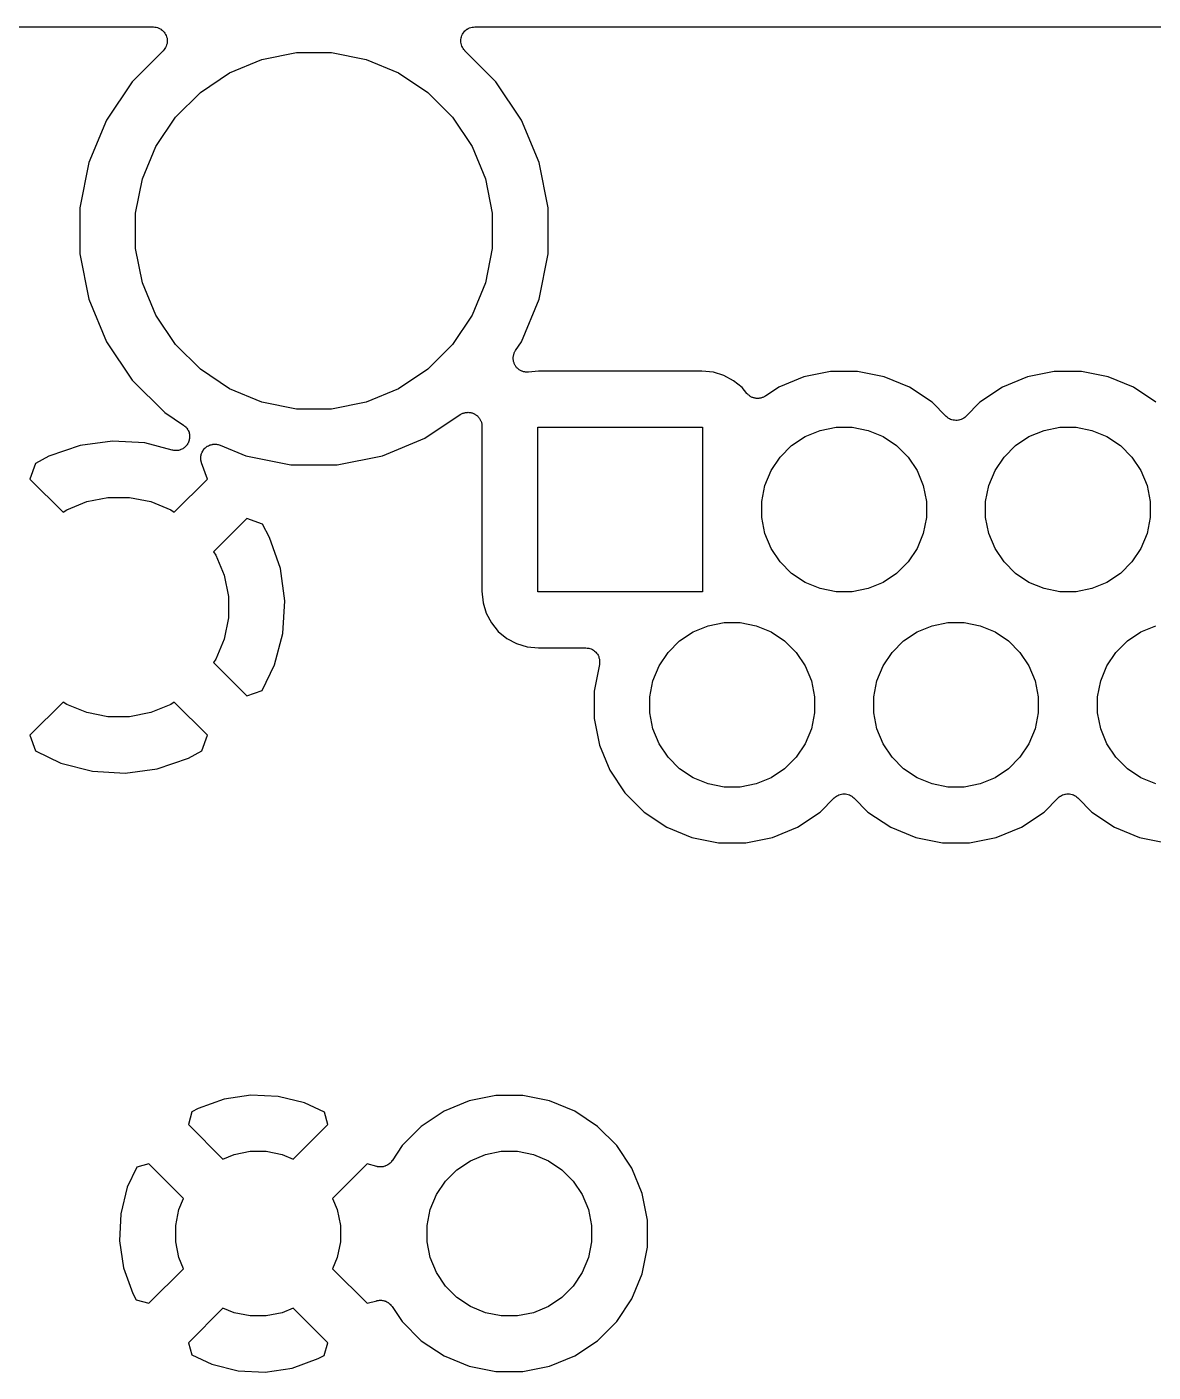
# Model space of a CAD drawing. Extents: x -66 to 211, y -177 to 13.
# Drawn here: x 103.33 to 113.59, y -9.33 to 2.93 of the extents above; entities that cross this region are included whole.
import ezdxf

# ---------------------------------------------------------------- set-up
doc = ezdxf.new("R2010")
doc.units = 0
doc.layers.add('BLACK', color=7, linetype='CONTINUOUS')

msp = doc.modelspace()

# ---------------------------------------------------------------- linework, layer by layer
at = {"layer": 'BLACK', "linetype": 'CONTINUOUS'}
for p, q in [((73.7108, 2.93375), (104.483, 2.93375)), ((104.483, 2.93375), (104.485, 2.93374)), ((104.485, 2.93374), (104.485, 2.93375)), ((104.485, 2.93375), (104.485, 2.93374)), ((104.485, 2.93374), (104.485, 2.93374)), ((104.485, 2.93374), (104.497, 2.93239)), ((104.497, 2.93239), (104.509, 2.93107)), ((104.509, 2.93107), (104.509, 2.931)), ((104.509, 2.931), (104.51, 2.93098)), ((104.51, 2.93098), (104.521, 2.92732)), ((104.521, 2.92732), (104.533, 2.92366)), ((104.533, 2.92366), (104.533, 2.92355)), ((104.533, 2.92355), (104.533, 2.92348)), ((104.533, 2.92348), (104.544, 2.91763)), ((104.544, 2.91763), (104.555, 2.91179)), ((104.555, 2.91179), (104.555, 2.91165)), ((104.555, 2.91165), (104.555, 2.91154)), ((104.555, 2.91154), (104.564, 2.90384)), ((104.564, 2.90384), (104.574, 2.89593)), ((104.574, 2.89593), (104.574, 2.89575)), ((104.574, 2.89575), (104.574, 2.89561)), ((104.574, 2.89561), (104.582, 2.88624)), ((104.582, 2.88624), (104.589, 2.87666)), ((104.589, 2.87666), (104.589, 2.87647)), ((104.589, 2.87647), (104.589, 2.87629)), ((104.589, 2.87629), (104.595, 2.86568)), ((104.595, 2.86568), (104.601, 2.85474)), ((104.601, 2.85474), (104.601, 2.85452)), ((104.601, 2.85452), (104.601, 2.85433)), ((104.601, 2.85433), (104.604, 2.84298)), ((104.604, 2.84298), (104.608, 2.83099)), ((104.608, 2.83099), (104.608, 2.83076)), ((104.608, 2.83076), (104.608, 2.83055)), ((104.608, 2.83055), (104.609, 2.81855)), ((107.285, 2.80808), (107.286, 2.82014)), ((107.286, 2.82014), (107.287, 2.83229)), ((107.287, 2.83272), (107.291, 2.84428)), ((107.287, 2.8325), (107.287, 2.83272)), ((107.287, 2.83229), (107.287, 2.8325)), ((107.291, 2.84428), (107.294, 2.85597)), ((107.294, 2.85597), (107.295, 2.85616)), ((107.295, 2.85637), (107.3, 2.86705)), ((107.295, 2.85616), (107.295, 2.85637)), ((107.3, 2.86705), (107.306, 2.87777)), ((107.306, 2.87794), (107.307, 2.87814)), ((107.306, 2.87777), (107.306, 2.87794)), ((107.307, 2.87814), (107.314, 2.88752)), ((107.314, 2.88752), (107.322, 2.89687)), ((107.322, 2.89718), (107.332, 2.90487)), ((107.322, 2.89701), (107.322, 2.89718)), ((107.322, 2.89687), (107.322, 2.89701)), ((107.332, 2.90487), (107.341, 2.91253)), ((107.341, 2.91264), (107.342, 2.91278)), ((107.341, 2.91253), (107.341, 2.91264)), ((107.342, 2.91278), (107.352, 2.91846)), ((107.352, 2.91846), (107.363, 2.92417)), ((107.363, 2.92423), (107.364, 2.92434)), ((107.363, 2.92417), (107.363, 2.92423)), ((107.364, 2.92434), (107.375, 2.92779)), ((107.375, 2.92779), (107.387, 2.93133)), ((107.387, 2.93142), (107.399, 2.93256)), ((107.387, 2.93135), (107.387, 2.93142)), ((107.387, 2.93133), (107.387, 2.93135)), ((107.399, 2.93256), (107.412, 2.93375)), ((107.412, 2.93375), (117.183, 2.93375)), ((104.573, 2.71695), (104.291, 2.43451)), ((104.581, 2.72632), (104.573, 2.71695)), ((104.589, 2.73574), (104.581, 2.72632)), ((104.594, 2.74679), (104.589, 2.7361)), ((104.589, 2.7361), (104.589, 2.73593)), ((104.589, 2.73593), (104.589, 2.73574)), ((104.6, 2.75754), (104.594, 2.74679)), ((104.604, 2.76963), (104.6, 2.75795)), ((104.6, 2.75795), (104.6, 2.75775)), ((104.6, 2.75775), (104.6, 2.75754)), ((104.608, 2.78121), (104.604, 2.76963)), ((104.609, 2.79377), (104.608, 2.78165)), ((104.608, 2.78165), (104.608, 2.78143)), ((104.608, 2.78143), (104.608, 2.78121)), ((104.609, 2.81855), (104.61, 2.80631)), ((104.61, 2.80586), (104.609, 2.79377)), ((104.61, 2.80631), (104.61, 2.80609)), ((104.61, 2.80609), (104.61, 2.80586)), ((105.473, 2.63735), (105.787, 2.6998)), ((105.787, 2.6998), (106.107, 2.6998)), ((106.107, 2.6998), (106.421, 2.63735)), ((107.285, 2.80786), (107.285, 2.80808)), ((107.285, 2.80764), (107.285, 2.80786)), ((107.286, 2.79559), (107.285, 2.80764)), ((107.287, 2.78339), (107.286, 2.79559)), ((107.287, 2.78317), (107.287, 2.78339)), ((107.287, 2.78295), (107.287, 2.78317)), ((107.29, 2.77141), (107.287, 2.78295)), ((107.294, 2.75959), (107.29, 2.77141)), ((107.294, 2.75939), (107.294, 2.75959)), ((107.294, 2.75918), (107.294, 2.75939)), ((107.299, 2.74838), (107.294, 2.75918)), ((107.305, 2.73758), (107.299, 2.74838)), ((107.305, 2.73741), (107.305, 2.73758)), ((107.305, 2.73721), (107.305, 2.73741)), ((107.313, 2.72773), (107.305, 2.73721)), ((107.321, 2.71821), (107.313, 2.72773)), ((107.321, 2.71791), (107.321, 2.71821)), ((107.321, 2.71789), (107.321, 2.71791)), ((107.321, 2.71788), (107.321, 2.71789)), ((107.322, 2.71695), (107.321, 2.71788)), ((107.604, 2.43451), (107.322, 2.71695)), ((105.178, 2.51486), (105.473, 2.63735)), ((106.421, 2.63735), (106.717, 2.51486)), ((104.912, 2.33702), (105.178, 2.51486)), ((106.717, 2.51486), (106.983, 2.33702)), ((104.291, 2.43451), (104.057, 2.08515)), ((104.685, 2.11068), (104.912, 2.33702)), ((106.983, 2.33702), (107.21, 2.11068)), ((107.838, 2.08516), (107.604, 2.43451)), ((104.057, 2.08515), (103.896, 1.69697)), ((104.507, 1.84453), (104.685, 2.11068)), ((107.21, 2.11068), (107.387, 1.84453)), ((107.998, 1.69697), (107.838, 2.08516)), ((104.385, 1.54879), (104.507, 1.84453)), ((107.387, 1.84453), (107.51, 1.54879)), ((103.896, 1.69697), (103.814, 1.28488)), ((108.08, 1.28488), (107.998, 1.69697)), ((104.322, 1.23485), (104.385, 1.54879)), ((107.51, 1.54879), (107.572, 1.23485)), ((103.814, 1.28488), (103.814, 0.86472)), ((104.322, 0.91475), (104.322, 1.23485)), ((107.572, 1.23485), (107.572, 0.91475)), ((108.08, 0.86472), (108.08, 1.28488)), ((103.814, 0.86472), (103.896, 0.45263)), ((104.385, 0.60081), (104.322, 0.91475)), ((107.572, 0.91475), (107.51, 0.60081)), ((107.998, 0.45263), (108.08, 0.86472)), ((104.507, 0.30507), (104.385, 0.60081)), ((107.51, 0.60081), (107.387, 0.30507)), ((103.896, 0.45263), (104.057, 0.06445)), ((107.838, 0.06445), (107.998, 0.45263)), ((104.685, 0.03892), (104.507, 0.30507)), ((107.387, 0.30507), (107.21, 0.03892)), ((104.057, 0.06445), (104.291, -0.28491)), ((104.912, -0.18742), (104.685, 0.03892)), ((107.21, 0.03892), (106.983, -0.18742)), ((107.784, -0.01623), (107.838, 0.06445)), ((107.762, -0.08646), (107.763, -0.08002)), ((107.763, -0.0924), (107.762, -0.08646)), ((107.763, -0.07357), (107.764, -0.06772)), ((107.763, -0.08002), (107.763, -0.07357)), ((107.763, -0.09835), (107.763, -0.0924)), ((107.764, -0.1047), (107.763, -0.09835)), ((107.764, -0.06772), (107.765, -0.06179)), ((107.765, -0.11113), (107.764, -0.1047)), ((107.765, -0.06179), (107.767, -0.05562)), ((107.766, -0.11684), (107.765, -0.11113)), ((107.768, -0.1227), (107.766, -0.11684)), ((107.767, -0.05562), (107.768, -0.04929)), ((107.768, -0.04929), (107.77, -0.04379)), ((107.77, -0.04379), (107.772, -0.03808)), ((107.772, -0.03808), (107.775, -0.03239)), ((107.775, -0.03239), (107.778, -0.02643)), ((107.778, -0.02643), (107.781, -0.02149)), ((107.781, -0.02149), (107.784, -0.01623)), ((105.178, -0.36526), (104.912, -0.18742)), ((106.983, -0.18742), (106.717, -0.36526)), ((107.77, -0.12869), (107.768, -0.1227)), ((107.772, -0.13488), (107.77, -0.12869)), ((107.775, -0.14015), (107.772, -0.13488)), ((107.777, -0.14567), (107.775, -0.14015)), ((107.78, -0.15108), (107.777, -0.14567)), ((107.783, -0.15679), (107.78, -0.15108)), ((107.787, -0.16142), (107.783, -0.15679)), ((107.79, -0.16641), (107.787, -0.16142)), ((107.795, -0.17103), (107.79, -0.16641)), ((107.799, -0.17604), (107.795, -0.17103)), ((107.804, -0.17985), (107.799, -0.17604)), ((107.808, -0.18411), (107.804, -0.17985)), ((107.813, -0.18776), (107.808, -0.18411)), ((107.818, -0.19189), (107.813, -0.18776)), ((107.823, -0.19474), (107.818, -0.19189)), ((107.828, -0.1981), (107.823, -0.19474)), ((107.834, -0.20065), (107.828, -0.1981)), ((107.84, -0.20373), (107.834, -0.20065)), ((107.845, -0.20551), (107.84, -0.20373)), ((107.851, -0.20786), (107.845, -0.20551)), ((107.857, -0.2092), (107.851, -0.20786)), ((107.863, -0.21113), (107.857, -0.2092)), ((107.869, -0.21176), (107.863, -0.21113)), ((107.875, -0.213), (107.869, -0.21176)), ((107.882, -0.21309), (107.875, -0.213)), ((107.888, -0.21378), (107.882, -0.21309)), ((107.894, -0.21326), (107.888, -0.21378)), ((107.9, -0.21334), (107.894, -0.21326)), ((107.902, -0.21318), (107.9, -0.21334)), ((107.994, -0.20413), (107.902, -0.21318)), ((109.481, -0.20413), (107.994, -0.20413)), ((109.587, -0.21455), (109.481, -0.20413)), ((109.683, -0.2436), (109.587, -0.21455)), ((109.771, -0.29077), (109.683, -0.2436)), ((110.653, -0.2072), (110.41, -0.25555)), ((110.901, -0.2072), (110.653, -0.2072)), ((111.144, -0.25555), (110.901, -0.2072)), ((112.693, -0.2072), (112.45, -0.25555)), ((112.941, -0.2072), (112.693, -0.2072)), ((113.184, -0.25555), (112.941, -0.2072)), ((104.291, -0.28491), (104.588, -0.58201)), ((105.473, -0.48775), (105.178, -0.36526)), ((106.717, -0.36526), (106.421, -0.48775)), ((109.848, -0.35425), (109.771, -0.29077)), ((109.891, -0.40654), (109.848, -0.35425)), ((110.182, -0.35038), (110.06, -0.43157)), ((110.41, -0.25555), (110.182, -0.35038)), ((111.373, -0.35037), (111.144, -0.25555)), ((111.579, -0.48805), (111.373, -0.35037)), ((112.222, -0.35037), (112.015, -0.48805)), ((112.45, -0.25555), (112.222, -0.35037)), ((113.413, -0.35037), (113.184, -0.25555)), ((113.619, -0.48805), (113.413, -0.35037)), ((105.787, -0.5502), (105.473, -0.48775)), ((106.421, -0.48775), (106.107, -0.5502)), ((109.895, -0.41061), (109.891, -0.40654)), ((109.899, -0.41507), (109.895, -0.41061)), ((109.904, -0.41935), (109.899, -0.41507)), ((109.909, -0.42408), (109.904, -0.41935)), ((109.914, -0.42728), (109.909, -0.42408)), ((109.918, -0.43095), (109.914, -0.42728)), ((109.924, -0.43415), (109.918, -0.43095)), ((109.929, -0.43788), (109.924, -0.43415)), ((109.935, -0.44008), (109.929, -0.43788)), ((109.94, -0.44284), (109.935, -0.44008)), ((109.946, -0.44484), (109.94, -0.44284)), ((109.952, -0.44741), (109.946, -0.44484)), ((109.958, -0.44855), (109.952, -0.44741)), ((109.963, -0.45027), (109.958, -0.44855)), ((109.97, -0.451), (109.963, -0.45027)), ((109.977, -0.45232), (109.97, -0.451)), ((109.982, -0.45234), (109.977, -0.45232)), ((109.988, -0.45297), (109.982, -0.45234)), ((109.995, -0.45239), (109.988, -0.45297)), ((110.001, -0.45242), (109.995, -0.45239)), ((110.007, -0.45132), (110.001, -0.45242)), ((110.013, -0.45083), (110.007, -0.45132)), ((110.019, -0.44897), (110.013, -0.45083)), ((110.026, -0.4477), (110.019, -0.44897)), ((110.031, -0.44553), (110.026, -0.4477)), ((110.036, -0.44394), (110.031, -0.44553)), ((110.042, -0.44086), (110.036, -0.44394)), ((110.049, -0.43834), (110.042, -0.44086)), ((110.053, -0.43519), (110.049, -0.43834)), ((110.059, -0.43255), (110.053, -0.43519)), ((110.06, -0.43157), (110.059, -0.43255)), ((111.708, -0.61632), (111.579, -0.48805)), ((112.015, -0.48805), (111.887, -0.61632)), ((104.588, -0.58201), (104.758, -0.69561)), ((106.107, -0.5502), (105.787, -0.5502)), ((106.958, -0.81544), (107.28, -0.60033)), ((107.28, -0.60033), (107.281, -0.59936)), ((107.281, -0.59936), (107.286, -0.59662)), ((107.286, -0.59662), (107.291, -0.59336)), ((107.291, -0.59336), (107.297, -0.59094)), ((107.297, -0.59094), (107.303, -0.58797)), ((107.303, -0.58797), (107.309, -0.58631)), ((107.309, -0.58631), (107.314, -0.58408)), ((107.314, -0.58408), (107.321, -0.58288)), ((107.321, -0.58288), (107.327, -0.58108)), ((107.327, -0.58108), (107.333, -0.58056)), ((107.333, -0.58056), (107.339, -0.57945)), ((107.339, -0.57945), (107.345, -0.5795)), ((107.345, -0.5795), (107.352, -0.57894)), ((107.352, -0.57894), (107.358, -0.57959)), ((107.358, -0.57959), (107.364, -0.57963)), ((107.364, -0.57963), (107.37, -0.58093)), ((107.37, -0.58093), (107.376, -0.58164)), ((107.376, -0.58164), (107.382, -0.58342)), ((107.382, -0.58342), (107.388, -0.58463)), ((107.388, -0.58463), (107.394, -0.58713)), ((107.394, -0.58713), (107.4, -0.58907)), ((107.4, -0.58907), (107.405, -0.59193)), ((107.405, -0.59193), (107.411, -0.59424)), ((107.411, -0.59424), (107.416, -0.59786)), ((107.416, -0.59786), (107.422, -0.60095)), ((107.422, -0.60095), (107.426, -0.60477)), ((107.426, -0.60477), (107.431, -0.60811)), ((107.431, -0.60811), (107.436, -0.6127)), ((107.436, -0.6127), (107.441, -0.61684)), ((104.758, -0.69561), (104.759, -0.69661)), ((104.759, -0.69661), (104.762, -0.699)), ((104.762, -0.699), (104.765, -0.70098)), ((104.765, -0.70098), (104.771, -0.70697)), ((104.771, -0.70697), (104.778, -0.71259)), ((104.778, -0.71259), (104.78, -0.71549)), ((104.78, -0.71549), (104.783, -0.71804)), ((104.783, -0.71804), (104.788, -0.72515)), ((104.788, -0.72515), (104.794, -0.73195)), ((104.794, -0.73195), (104.795, -0.73524)), ((104.795, -0.73524), (104.797, -0.73827)), ((107.441, -0.61684), (107.444, -0.62147)), ((107.444, -0.62147), (107.449, -0.6257)), ((107.449, -0.6257), (107.452, -0.63109)), ((107.452, -0.63109), (107.456, -0.63611)), ((107.456, -0.63611), (107.459, -0.64139)), ((107.459, -0.64139), (107.462, -0.64636)), ((107.462, -0.64636), (107.465, -0.65233)), ((107.465, -0.65233), (107.468, -0.65805)), ((107.468, -0.65805), (107.47, -0.66376)), ((107.47, -0.66376), (107.472, -0.66928)), ((107.472, -0.66928), (107.473, -0.67561)), ((107.473, -0.67561), (107.475, -0.6818)), ((107.475, -0.6818), (107.475, -0.68775)), ((107.475, -0.68775), (107.477, -0.69359)), ((107.477, -0.71838), (107.476, -0.72143)), ((107.476, -0.72143), (107.476, -2.20896)), ((107.477, -0.69359), (107.477, -0.70005)), ((107.477, -0.70005), (107.477, -0.70648)), ((107.477, -0.70648), (107.477, -0.71242)), ((107.477, -0.71242), (107.477, -0.71838)), ((107.987, -2.2152), (107.987, -0.7152)), ((107.987, -0.7152), (109.487, -0.7152)), ((109.487, -0.7152), (109.487, -2.2152)), ((110.559, -0.74402), (110.704, -0.7152)), ((110.704, -0.7152), (110.851, -0.7152)), ((110.851, -0.7152), (110.996, -0.74402)), ((111.717, -0.62387), (111.708, -0.61632)), ((111.726, -0.63155), (111.717, -0.62387)), ((111.726, -0.63177), (111.726, -0.63155)), ((111.727, -0.63205), (111.726, -0.63177)), ((111.737, -0.63768), (111.727, -0.63205)), ((111.748, -0.64342), (111.737, -0.63768)), ((111.748, -0.64355), (111.748, -0.64342)), ((111.749, -0.64376), (111.748, -0.64355)), ((111.76, -0.64724), (111.749, -0.64376)), ((111.771, -0.65083), (111.76, -0.64724)), ((111.772, -0.65088), (111.771, -0.65083)), ((111.772, -0.65101), (111.772, -0.65088)), ((111.784, -0.65221), (111.772, -0.65101)), ((111.796, -0.65351), (111.784, -0.65221)), ((111.797, -0.65347), (111.796, -0.65351)), ((111.809, -0.65239), (111.797, -0.65351)), ((111.797, -0.65351), (111.797, -0.65347)), ((111.821, -0.65135), (111.809, -0.65239)), ((111.822, -0.65118), (111.821, -0.65122)), ((111.821, -0.65122), (111.821, -0.65135)), ((111.833, -0.64779), (111.822, -0.65118)), ((111.845, -0.64443), (111.833, -0.64779)), ((111.856, -0.63855), (111.845, -0.6441)), ((111.845, -0.6441), (111.845, -0.64423)), ((111.845, -0.64423), (111.845, -0.64443)), ((111.867, -0.63303), (111.856, -0.63855)), ((111.877, -0.62507), (111.867, -0.63254)), ((111.867, -0.63254), (111.867, -0.63275)), ((111.867, -0.63275), (111.867, -0.63303)), ((111.886, -0.61756), (111.877, -0.62507)), ((111.887, -0.61696), (111.886, -0.61756)), ((111.887, -0.61632), (111.887, -0.61692)), ((111.887, -0.61692), (111.887, -0.61694)), ((111.887, -0.61694), (111.887, -0.61696)), ((112.599, -0.74402), (112.744, -0.7152)), ((112.744, -0.7152), (112.891, -0.7152)), ((112.891, -0.7152), (113.036, -0.74402)), ((104.11, -0.841), (103.815, -0.88136)), ((104.406, -0.85884), (104.11, -0.841)), ((104.801, -0.85746), (104.796, -0.86485)), ((104.797, -0.73827), (104.801, -0.74622)), ((104.801, -0.74622), (104.805, -0.75394)), ((104.802, -0.85399), (104.801, -0.85746)), ((104.804, -0.85073), (104.802, -0.85399)), ((104.807, -0.84242), (104.804, -0.85073)), ((104.805, -0.75394), (104.806, -0.75751)), ((104.806, -0.75751), (104.808, -0.76089)), ((104.81, -0.83428), (104.807, -0.84242)), ((104.808, -0.76089), (104.81, -0.76938)), ((104.81, -0.76938), (104.812, -0.77774)), ((104.811, -0.82707), (104.81, -0.83061)), ((104.81, -0.83061), (104.81, -0.83428)), ((104.812, -0.81841), (104.811, -0.82707)), ((104.812, -0.77774), (104.812, -0.78144)), ((104.812, -0.78144), (104.813, -0.78505)), ((104.814, -0.80983), (104.812, -0.81841)), ((104.813, -0.78505), (104.813, -0.79375)), ((104.813, -0.79375), (104.814, -0.80243)), ((104.814, -0.80243), (104.814, -0.80613)), ((104.814, -0.80613), (104.814, -0.80983)), ((106.57, -0.97623), (106.958, -0.81544)), ((110.299, -0.88264), (110.422, -0.80056)), ((110.422, -0.80056), (110.559, -0.74402)), ((110.996, -0.74402), (111.133, -0.80056)), ((111.133, -0.80056), (111.255, -0.88264)), ((112.339, -0.88264), (112.462, -0.80056)), ((112.462, -0.80056), (112.599, -0.74402)), ((113.036, -0.74402), (113.173, -0.80056)), ((113.173, -0.80056), (113.295, -0.88264)), ((103.532, -0.97916), (103.41, -1.04443)), ((103.815, -0.88136), (103.532, -0.97916)), ((104.655, -0.92406), (104.406, -0.85884)), ((104.659, -0.92465), (104.655, -0.92406)), ((104.662, -0.92573), (104.659, -0.92465)), ((104.671, -0.9266), (104.662, -0.92573)), ((104.679, -0.92797), (104.671, -0.9266)), ((104.683, -0.92784), (104.679, -0.92797)), ((104.687, -0.92821), (104.683, -0.92784)), ((104.696, -0.92738), (104.687, -0.92821)), ((104.704, -0.92706), (104.696, -0.92738)), ((104.708, -0.92621), (104.704, -0.92706)), ((104.711, -0.92586), (104.708, -0.92621)), ((104.72, -0.92336), (104.711, -0.92586)), ((104.728, -0.92136), (104.72, -0.92336)), ((104.732, -0.91982), (104.728, -0.92136)), ((104.735, -0.91875), (104.732, -0.91982)), ((104.743, -0.91468), (104.735, -0.91875)), ((104.751, -0.91107), (104.743, -0.91468)), ((104.754, -0.90891), (104.751, -0.91107)), ((104.757, -0.90717), (104.754, -0.90891)), ((104.764, -0.90168), (104.757, -0.90717)), ((104.771, -0.89661), (104.764, -0.90168)), ((104.774, -0.8939), (104.771, -0.89661)), ((104.776, -0.89156), (104.774, -0.8939)), ((104.782, -0.88485), (104.776, -0.89156)), ((104.788, -0.87851), (104.782, -0.88485)), ((104.79, -0.87536), (104.788, -0.87851)), ((104.792, -0.8725), (104.79, -0.87536)), ((104.796, -0.86485), (104.792, -0.8725)), ((104.916, -0.98923), (104.917, -0.98002)), ((104.917, -0.98002), (104.918, -0.97076)), ((104.918, -0.97076), (104.919, -0.96781)), ((104.919, -0.96474), (104.923, -0.956)), ((104.919, -0.96781), (104.919, -0.96474)), ((104.923, -0.956), (104.925, -0.9471)), ((104.925, -0.9471), (104.927, -0.94437)), ((104.927, -0.94437), (104.928, -0.94146)), ((104.928, -0.94146), (104.933, -0.93351)), ((104.933, -0.93351), (104.937, -0.92532)), ((104.937, -0.92532), (104.939, -0.92293)), ((104.939, -0.92293), (104.941, -0.92028)), ((104.941, -0.92028), (104.947, -0.91342)), ((104.947, -0.91342), (104.953, -0.90625)), ((104.953, -0.90625), (104.955, -0.90429)), ((104.955, -0.90429), (104.958, -0.90201)), ((104.958, -0.90201), (104.965, -0.8965)), ((104.965, -0.8965), (104.972, -0.89062)), ((104.972, -0.89062), (104.975, -0.88916)), ((104.975, -0.88916), (104.977, -0.88733)), ((104.977, -0.88733), (104.986, -0.88338)), ((104.986, -0.88338), (104.994, -0.87902)), ((104.994, -0.87902), (104.997, -0.87813)), ((104.997, -0.87813), (105, -0.87681)), ((105, -0.87681), (105.009, -0.87457)), ((105.009, -0.87457), (105.018, -0.87189)), ((105.018, -0.87189), (105.021, -0.8716)), ((105.021, -0.8716), (105.024, -0.87085)), ((105.024, -0.87085), (105.033, -0.87041)), ((105.033, -0.87041), (105.043, -0.86952)), ((105.043, -0.86952), (105.046, -0.86983)), ((105.046, -0.86983), (105.049, -0.86968)), ((105.049, -0.86968), (105.058, -0.87106)), ((105.058, -0.87106), (105.067, -0.87198)), ((105.067, -0.87198), (105.07, -0.87288)), ((105.07, -0.87288), (105.073, -0.87334)), ((105.073, -0.87334), (105.082, -0.87648)), ((105.082, -0.87648), (105.091, -0.87919)), ((105.091, -0.87919), (105.325, -0.97623)), ((105.325, -0.97623), (105.737, -1.0582)), ((106.157, -1.0582), (106.57, -0.97623)), ((110.195, -0.9871), (110.299, -0.88264)), ((111.255, -0.88264), (111.36, -0.9871)), ((112.235, -0.9871), (112.339, -0.88264)), ((113.295, -0.88264), (113.4, -0.9871)), ((103.41, -1.04443), (103.359, -1.1871)), ((104.915, -0.99541), (104.916, -0.99233)), ((104.916, -1.00468), (104.915, -0.99541)), ((104.916, -0.99233), (104.916, -0.98923)), ((104.917, -1.014), (104.916, -1.00468)), ((104.917, -1.01701), (104.917, -1.014)), ((104.918, -1.0201), (104.917, -1.01701)), ((104.92, -1.02903), (104.918, -1.0201)), ((104.922, -1.0381), (104.92, -1.02903)), ((104.923, -1.03977), (104.922, -1.0381)), ((104.976, -1.1871), (104.923, -1.03977)), ((105.737, -1.0582), (106.157, -1.0582)), ((110.113, -1.10994), (110.195, -0.9871)), ((111.36, -0.9871), (111.442, -1.10994)), ((112.153, -1.10994), (112.235, -0.9871)), ((113.4, -0.9871), (113.482, -1.10994)), ((103.359, -1.1871), (103.662, -1.49036)), ((104.673, -1.49036), (104.976, -1.1871)), ((110.056, -1.24643), (110.113, -1.10994)), ((111.442, -1.10994), (111.499, -1.24643)), ((112.096, -1.24643), (112.153, -1.10994)), ((113.482, -1.10994), (113.539, -1.24643)), ((110.027, -1.39133), (110.056, -1.24643)), ((111.499, -1.24643), (111.527, -1.39133)), ((112.067, -1.39133), (112.096, -1.24643)), ((113.539, -1.24643), (113.567, -1.39133)), ((103.662, -1.49036), (103.694, -1.46901)), ((103.694, -1.46901), (103.876, -1.39363)), ((103.876, -1.39363), (104.069, -1.3552)), ((104.069, -1.3552), (104.266, -1.3552)), ((104.266, -1.3552), (104.459, -1.39363)), ((104.459, -1.39363), (104.641, -1.46901)), ((104.641, -1.46901), (104.673, -1.49036)), ((110.027, -1.53907), (110.027, -1.39133)), ((111.527, -1.39133), (111.527, -1.53907)), ((112.067, -1.53907), (112.067, -1.39133)), ((113.567, -1.39133), (113.567, -1.53907)), ((105.336, -1.54631), (105.032, -1.84957)), ((105.478, -1.59798), (105.336, -1.54631)), ((110.056, -1.68397), (110.027, -1.53907)), ((111.527, -1.53907), (111.499, -1.68397)), ((112.096, -1.68397), (112.067, -1.53907)), ((113.567, -1.53907), (113.539, -1.68397)), ((105.543, -1.72009), (105.478, -1.59798)), ((110.113, -1.82046), (110.056, -1.68397)), ((111.499, -1.68397), (111.442, -1.82046)), ((112.153, -1.82046), (112.096, -1.68397)), ((113.539, -1.68397), (113.482, -1.82046)), ((105.641, -2.00318), (105.543, -1.72009)), ((110.195, -1.9433), (110.113, -1.82046)), ((111.442, -1.82046), (111.36, -1.9433)), ((112.235, -1.9433), (112.153, -1.82046)), ((113.482, -1.82046), (113.4, -1.9433)), ((105.032, -1.84957), (105.054, -1.88152)), ((105.054, -1.88152), (105.129, -2.06351)), ((110.299, -2.04776), (110.195, -1.9433)), ((111.36, -1.9433), (111.255, -2.04776)), ((112.339, -2.04776), (112.235, -1.9433)), ((113.4, -1.9433), (113.295, -2.04776)), ((105.129, -2.06351), (105.167, -2.25671)), ((105.682, -2.29746), (105.641, -2.00318)), ((110.422, -2.12984), (110.299, -2.04776)), ((111.255, -2.04776), (111.133, -2.12984)), ((112.462, -2.12984), (112.339, -2.04776)), ((113.295, -2.04776), (113.173, -2.12984)), ((110.559, -2.18638), (110.422, -2.12984)), ((110.704, -2.2152), (110.559, -2.18638)), ((110.996, -2.18638), (110.851, -2.2152)), ((111.133, -2.12984), (110.996, -2.18638)), ((112.599, -2.18638), (112.462, -2.12984)), ((112.744, -2.2152), (112.599, -2.18638)), ((113.036, -2.18638), (112.891, -2.2152)), ((113.173, -2.12984), (113.036, -2.18638)), ((105.167, -2.25671), (105.167, -2.45369)), ((105.664, -2.59398), (105.682, -2.29746)), ((107.476, -2.20896), (107.487, -2.31479)), ((107.487, -2.31479), (107.516, -2.41054)), ((109.487, -2.2152), (107.987, -2.2152)), ((110.851, -2.2152), (110.704, -2.2152)), ((112.891, -2.2152), (112.744, -2.2152)), ((107.516, -2.41054), (107.563, -2.4988)), ((105.167, -2.45369), (105.129, -2.64689)), ((107.563, -2.4988), (107.626, -2.57615)), ((109.402, -2.58056), (109.539, -2.52402)), ((109.539, -2.52402), (109.684, -2.4952)), ((109.684, -2.4952), (109.831, -2.4952)), ((109.831, -2.4952), (109.976, -2.52402)), ((109.976, -2.52402), (110.113, -2.58056)), ((111.442, -2.58056), (111.579, -2.52402)), ((111.579, -2.52402), (111.724, -2.4952)), ((111.724, -2.4952), (111.871, -2.4952)), ((111.871, -2.4952), (112.016, -2.52402)), ((112.016, -2.52402), (112.153, -2.58056)), ((113.482, -2.58056), (113.619, -2.52402)), ((105.129, -2.64689), (105.054, -2.82888)), ((105.588, -2.88132), (105.664, -2.59398)), ((107.626, -2.57615), (107.704, -2.63963)), ((107.704, -2.63963), (107.792, -2.6868)), ((107.792, -2.6868), (107.888, -2.71585)), ((109.175, -2.7671), (109.279, -2.66264)), ((109.279, -2.66264), (109.402, -2.58056)), ((110.113, -2.58056), (110.235, -2.66264)), ((110.235, -2.66264), (110.34, -2.7671)), ((111.215, -2.7671), (111.319, -2.66264)), ((111.319, -2.66264), (111.442, -2.58056)), ((112.153, -2.58056), (112.275, -2.66264)), ((112.275, -2.66264), (112.38, -2.7671)), ((113.255, -2.7671), (113.359, -2.66264)), ((113.359, -2.66264), (113.482, -2.58056)), ((107.888, -2.71585), (107.994, -2.72627)), ((107.994, -2.72627), (108.423, -2.72627)), ((108.423, -2.72627), (108.424, -2.72628)), ((108.424, -2.72628), (108.424, -2.72628)), ((108.424, -2.72628), (108.424, -2.72628)), ((108.424, -2.72628), (108.425, -2.72628)), ((108.425, -2.72628), (108.437, -2.72762)), ((108.437, -2.72762), (108.449, -2.72889)), ((108.449, -2.72889), (108.449, -2.729)), ((108.449, -2.729), (108.45, -2.72905)), ((108.45, -2.72905), (108.461, -2.73269)), ((108.461, -2.73269), (108.473, -2.73624)), ((108.473, -2.73624), (108.473, -2.73642)), ((108.473, -2.73642), (108.473, -2.73654)), ((108.473, -2.73654), (108.484, -2.74233)), ((108.484, -2.74233), (108.494, -2.74805)), ((108.494, -2.74805), (108.495, -2.7483)), ((108.495, -2.7483), (108.495, -2.74848)), ((108.495, -2.74848), (108.504, -2.75619)), ((108.504, -2.75619), (108.513, -2.76386)), ((108.513, -2.76386), (108.514, -2.76416)), ((108.514, -2.76416), (108.514, -2.76442)), ((108.514, -2.76442), (108.521, -2.77379)), ((108.521, -2.77379), (108.529, -2.78308)), ((108.529, -2.78308), (108.529, -2.78343)), ((108.529, -2.78343), (108.529, -2.78373)), ((108.529, -2.78373), (108.535, -2.79431)), ((108.535, -2.79431), (108.541, -2.80498)), ((108.541, -2.80498), (108.541, -2.80536)), ((108.541, -2.80536), (108.541, -2.8057)), ((108.541, -2.8057), (108.544, -2.81705)), ((108.544, -2.81705), (108.548, -2.82871)), ((109.093, -2.88994), (109.175, -2.7671)), ((110.34, -2.7671), (110.422, -2.88994)), ((111.133, -2.88994), (111.215, -2.7671)), ((112.38, -2.7671), (112.462, -2.88994)), ((113.173, -2.88994), (113.255, -2.7671)), ((105.054, -2.82888), (105.032, -2.86083)), ((105.032, -2.86083), (105.336, -3.16409)), ((105.476, -3.11337), (105.588, -2.88132)), ((108.548, -2.87805), (108.499, -3.1213)), ((108.548, -2.82871), (108.548, -2.8291)), ((108.548, -2.8291), (108.548, -2.82947)), ((108.548, -2.82947), (108.549, -2.84137)), ((108.549, -2.86603), (108.548, -2.87805)), ((108.549, -2.84137), (108.55, -2.85338)), ((108.55, -2.85416), (108.549, -2.86603)), ((108.55, -2.85338), (108.55, -2.85377)), ((108.55, -2.85377), (108.55, -2.85416)), ((109.036, -3.02643), (109.093, -2.88994)), ((110.422, -2.88994), (110.479, -3.02643)), ((111.076, -3.02643), (111.133, -2.88994)), ((112.462, -2.88994), (112.519, -3.02643)), ((113.116, -3.02643), (113.173, -2.88994)), ((109.007, -3.17133), (109.036, -3.02643)), ((110.479, -3.02643), (110.507, -3.17133)), ((111.047, -3.17133), (111.076, -3.02643)), ((112.519, -3.02643), (112.547, -3.17133)), ((113.087, -3.17133), (113.116, -3.02643)), ((105.336, -3.16409), (105.476, -3.11337)), ((108.499, -3.1213), (108.499, -3.3691)), ((109.007, -3.31907), (109.007, -3.17133)), ((110.507, -3.17133), (110.507, -3.31907)), ((111.047, -3.31907), (111.047, -3.17133)), ((112.547, -3.17133), (112.547, -3.31907)), ((113.087, -3.31907), (113.087, -3.17133)), ((103.662, -3.22004), (103.359, -3.5233)), ((103.694, -3.24139), (103.662, -3.22004)), ((103.876, -3.31677), (103.694, -3.24139)), ((104.641, -3.24139), (104.459, -3.31677)), ((104.673, -3.22004), (104.641, -3.24139)), ((104.976, -3.5233), (104.673, -3.22004)), ((104.069, -3.3552), (103.876, -3.31677)), ((104.266, -3.3552), (104.069, -3.3552)), ((104.459, -3.31677), (104.266, -3.3552)), ((108.499, -3.3691), (108.548, -3.61214)), ((109.036, -3.46397), (109.007, -3.31907)), ((110.507, -3.31907), (110.479, -3.46397)), ((111.076, -3.46397), (111.047, -3.31907)), ((112.547, -3.31907), (112.519, -3.46397)), ((113.116, -3.46397), (113.087, -3.31907)), ((103.359, -3.5233), (103.409, -3.66334)), ((104.925, -3.66597), (104.976, -3.5233)), ((109.093, -3.60046), (109.036, -3.46397)), ((110.479, -3.46397), (110.422, -3.60046)), ((111.133, -3.60046), (111.076, -3.46397)), ((112.519, -3.46397), (112.462, -3.60046)), ((113.173, -3.60046), (113.116, -3.46397)), ((103.409, -3.66334), (103.641, -3.77623)), ((104.803, -3.73124), (104.925, -3.66597)), ((108.548, -3.61214), (108.643, -3.84108)), ((109.175, -3.7233), (109.093, -3.60046)), ((110.422, -3.60046), (110.34, -3.7233)), ((111.215, -3.7233), (111.133, -3.60046)), ((112.462, -3.60046), (112.38, -3.7233)), ((113.255, -3.7233), (113.173, -3.60046)), ((103.641, -3.77623), (103.929, -3.85156)), ((104.519, -3.82904), (104.803, -3.73124)), ((109.279, -3.82776), (109.175, -3.7233)), ((110.34, -3.7233), (110.235, -3.82776)), ((111.319, -3.82776), (111.215, -3.7233)), ((112.38, -3.7233), (112.275, -3.82776)), ((113.359, -3.82776), (113.255, -3.7233)), ((103.929, -3.85156), (104.225, -3.8694)), ((104.225, -3.8694), (104.519, -3.82904)), ((108.643, -3.84108), (108.78, -4.04713)), ((109.402, -3.90984), (109.279, -3.82776)), ((109.539, -3.96638), (109.402, -3.90984)), ((110.113, -3.90984), (109.976, -3.96638)), ((110.235, -3.82776), (110.113, -3.90984)), ((111.442, -3.90984), (111.319, -3.82776)), ((111.579, -3.96638), (111.442, -3.90984)), ((112.153, -3.90984), (112.016, -3.96638)), ((112.275, -3.82776), (112.153, -3.90984)), ((113.482, -3.90984), (113.359, -3.82776)), ((113.619, -3.96638), (113.482, -3.90984)), ((109.684, -3.9952), (109.539, -3.96638)), ((109.831, -3.9952), (109.684, -3.9952)), ((109.976, -3.96638), (109.831, -3.9952)), ((111.724, -3.9952), (111.579, -3.96638)), ((111.871, -3.9952), (111.724, -3.9952)), ((112.016, -3.96638), (111.871, -3.9952)), ((108.78, -4.04713), (108.955, -4.22235)), ((110.559, -4.22235), (110.688, -4.09408)), ((110.688, -4.09344), (110.689, -4.09284)), ((110.688, -4.09346), (110.688, -4.09344)), ((110.688, -4.09348), (110.688, -4.09346)), ((110.688, -4.09408), (110.688, -4.09348)), ((110.689, -4.09284), (110.698, -4.08538)), ((110.698, -4.08538), (110.707, -4.07786)), ((110.707, -4.07786), (110.708, -4.07765)), ((110.708, -4.07737), (110.719, -4.07188)), ((110.708, -4.07765), (110.708, -4.07737)), ((110.719, -4.07188), (110.729, -4.0663)), ((110.729, -4.0663), (110.73, -4.06617)), ((110.73, -4.06597), (110.742, -4.06264)), ((110.73, -4.06617), (110.73, -4.06597)), ((110.742, -4.06264), (110.753, -4.05922)), ((110.753, -4.05922), (110.754, -4.05918)), ((110.754, -4.05905), (110.766, -4.05801)), ((110.754, -4.05918), (110.754, -4.05905)), ((110.766, -4.05801), (110.778, -4.05689)), ((110.778, -4.05689), (110.778, -4.05693)), ((110.778, -4.05693), (110.779, -4.05689)), ((110.779, -4.05689), (110.791, -4.05818)), ((110.791, -4.05818), (110.803, -4.05939)), ((110.803, -4.05939), (110.803, -4.05952)), ((110.803, -4.05952), (110.803, -4.05957)), ((110.803, -4.05957), (110.815, -4.06314)), ((110.815, -4.06314), (110.826, -4.06664)), ((110.826, -4.06664), (110.827, -4.06685)), ((110.827, -4.06685), (110.827, -4.06698)), ((110.827, -4.06698), (110.837, -4.07268)), ((110.837, -4.07268), (110.848, -4.07835)), ((110.848, -4.07835), (110.848, -4.07864)), ((110.848, -4.07864), (110.849, -4.07885)), ((110.849, -4.07885), (110.858, -4.0864)), ((110.858, -4.0864), (110.867, -4.09408)), ((110.867, -4.09408), (110.995, -4.22235)), ((112.599, -4.22235), (112.728, -4.09408)), ((112.728, -4.09344), (112.729, -4.09284)), ((112.728, -4.09346), (112.728, -4.09344)), ((112.728, -4.09348), (112.728, -4.09346)), ((112.728, -4.09408), (112.728, -4.09348)), ((112.729, -4.09284), (112.738, -4.08538)), ((112.738, -4.08538), (112.747, -4.07786)), ((112.747, -4.07786), (112.748, -4.07765)), ((112.748, -4.07737), (112.759, -4.07188)), ((112.748, -4.07765), (112.748, -4.07737)), ((112.759, -4.07188), (112.769, -4.0663)), ((112.769, -4.0663), (112.77, -4.06617)), ((112.77, -4.06597), (112.782, -4.06264)), ((112.77, -4.06617), (112.77, -4.06597)), ((112.782, -4.06264), (112.793, -4.05922)), ((112.793, -4.05922), (112.794, -4.05918)), ((112.794, -4.05905), (112.806, -4.05801)), ((112.794, -4.05918), (112.794, -4.05905)), ((112.806, -4.05801), (112.818, -4.05689)), ((112.818, -4.05689), (112.818, -4.05693)), ((112.818, -4.05693), (112.819, -4.05689)), ((112.819, -4.05689), (112.831, -4.05818)), ((112.831, -4.05818), (112.843, -4.05939)), ((112.843, -4.05939), (112.843, -4.05952)), ((112.843, -4.05952), (112.843, -4.05957)), ((112.843, -4.05957), (112.855, -4.06314)), ((112.855, -4.06314), (112.866, -4.06664)), ((112.866, -4.06664), (112.867, -4.06685)), ((112.867, -4.06685), (112.867, -4.06698)), ((112.867, -4.06698), (112.877, -4.07268)), ((112.877, -4.07268), (112.888, -4.07835)), ((112.888, -4.07835), (112.888, -4.07864)), ((112.888, -4.07864), (112.889, -4.07885)), ((112.889, -4.07885), (112.898, -4.0864)), ((112.898, -4.0864), (112.907, -4.09408)), ((112.907, -4.09408), (113.035, -4.22235)), ((108.955, -4.22235), (109.162, -4.36002)), ((110.353, -4.36002), (110.559, -4.22235)), ((110.995, -4.22235), (111.202, -4.36002)), ((112.393, -4.36002), (112.599, -4.22235)), ((113.035, -4.22235), (113.242, -4.36002)), ((109.162, -4.36002), (109.39, -4.45486)), ((110.124, -4.45486), (110.353, -4.36002)), ((111.202, -4.36002), (111.43, -4.45486)), ((112.164, -4.45486), (112.393, -4.36002)), ((113.242, -4.36002), (113.47, -4.45486)), ((109.39, -4.45486), (109.633, -4.5032)), ((109.633, -4.5032), (109.881, -4.5032)), ((109.881, -4.5032), (110.124, -4.45486)), ((111.43, -4.45486), (111.673, -4.5032)), ((111.673, -4.5032), (111.921, -4.5032)), ((111.921, -4.5032), (112.164, -4.45486)), ((113.47, -4.45486), (113.713, -4.5032)), ((105.127, -6.83993), (104.89, -6.92525)), ((105.372, -6.80283), (105.127, -6.83993)), ((105.619, -6.81424), (105.372, -6.80283)), ((105.86, -6.87372), (105.619, -6.81424)), ((107.36, -6.85554), (107.132, -6.95037)), ((107.603, -6.8072), (107.36, -6.85554)), ((107.851, -6.8072), (107.603, -6.8072)), ((108.094, -6.85554), (107.851, -6.8072)), ((108.323, -6.95037), (108.094, -6.85554)), ((104.834, -6.9556), (104.802, -7.07061)), ((104.89, -6.92525), (104.834, -6.9556)), ((106.042, -6.95943), (105.86, -6.87372)), ((106.073, -7.07061), (106.042, -6.95943)), ((107.132, -6.95037), (106.925, -7.08805)), ((108.529, -7.08805), (108.323, -6.95037)), ((104.802, -7.07061), (105.117, -7.38596)), ((105.757, -7.38596), (106.073, -7.07061)), ((106.925, -7.08805), (106.75, -7.26327)), ((108.705, -7.26327), (108.529, -7.08805)), ((105.117, -7.38596), (105.219, -7.34402)), ((105.219, -7.34402), (105.364, -7.3152)), ((105.364, -7.3152), (105.511, -7.3152)), ((105.511, -7.3152), (105.656, -7.34402)), ((105.656, -7.34402), (105.757, -7.38596)), ((106.75, -7.26327), (106.658, -7.40165)), ((107.372, -7.40056), (107.509, -7.34402)), ((107.509, -7.34402), (107.654, -7.3152)), ((107.654, -7.3152), (107.801, -7.3152)), ((107.801, -7.3152), (107.946, -7.34402)), ((107.946, -7.34402), (108.083, -7.40056)), ((108.842, -7.46932), (108.705, -7.26327)), ((104.332, -7.46032), (104.246, -7.64294)), ((104.443, -7.42982), (104.332, -7.46032)), ((104.758, -7.74517), (104.443, -7.42982)), ((106.432, -7.42982), (106.117, -7.74517)), ((106.519, -7.45357), (106.432, -7.42982)), ((106.523, -7.45425), (106.519, -7.45357)), ((106.526, -7.45543), (106.523, -7.45425)), ((106.535, -7.45634), (106.526, -7.45543)), ((106.543, -7.45776), (106.535, -7.45634)), ((106.547, -7.45766), (106.543, -7.45776)), ((106.551, -7.45809), (106.547, -7.45766)), ((106.559, -7.45735), (106.551, -7.45809)), ((106.568, -7.45713), (106.559, -7.45735)), ((106.572, -7.45626), (106.568, -7.45713)), ((106.576, -7.45591), (106.572, -7.45626)), ((106.584, -7.45355), (106.576, -7.45591)), ((106.592, -7.4517), (106.584, -7.45355)), ((106.596, -7.45009), (106.592, -7.4517)), ((106.599, -7.44897), (106.596, -7.45009)), ((106.607, -7.44509), (106.599, -7.44897)), ((106.615, -7.44168), (106.607, -7.44509)), ((106.618, -7.43939), (106.615, -7.44168)), ((106.621, -7.43755), (106.618, -7.43939)), ((106.628, -7.43228), (106.621, -7.43755)), ((106.635, -7.42744), (106.628, -7.43228)), ((106.638, -7.42456), (106.635, -7.42744)), ((106.641, -7.42207), (106.638, -7.42456)), ((106.646, -7.41562), (106.641, -7.42207)), ((106.652, -7.40953), (106.646, -7.41562)), ((106.654, -7.40617), (106.652, -7.40953)), ((106.657, -7.40312), (106.654, -7.40617)), ((106.658, -7.40165), (106.657, -7.40312)), ((107.249, -7.48264), (107.372, -7.40056)), ((108.083, -7.40056), (108.205, -7.48264)), ((108.937, -7.69826), (108.842, -7.46932)), ((107.063, -7.70994), (107.145, -7.5871)), ((107.145, -7.5871), (107.249, -7.48264)), ((108.205, -7.48264), (108.31, -7.5871)), ((108.31, -7.5871), (108.392, -7.70994)), ((104.246, -7.64294), (104.186, -7.88351)), ((107.006, -7.84643), (107.063, -7.70994)), ((108.392, -7.70994), (108.449, -7.84643)), ((108.985, -7.9413), (108.937, -7.69826)), ((104.687, -7.99133), (104.716, -7.84643)), ((104.716, -7.84643), (104.758, -7.74517)), ((106.117, -7.74517), (106.159, -7.84643)), ((106.159, -7.84643), (106.187, -7.99133)), ((106.977, -7.99133), (107.006, -7.84643)), ((108.449, -7.84643), (108.477, -7.99133)), ((104.186, -7.88351), (104.175, -8.13105)), ((108.985, -8.1891), (108.985, -7.9413)), ((104.687, -8.13907), (104.687, -7.99133)), ((106.187, -7.99133), (106.187, -8.13907)), ((106.977, -8.13907), (106.977, -7.99133)), ((108.477, -7.99133), (108.477, -8.13907)), ((104.175, -8.13105), (104.212, -8.37605)), ((104.716, -8.28397), (104.687, -8.13907)), ((106.187, -8.13907), (106.159, -8.28397)), ((107.006, -8.28397), (106.977, -8.13907)), ((108.477, -8.13907), (108.449, -8.28397)), ((108.937, -8.43214), (108.985, -8.1891)), ((104.758, -8.38523), (104.716, -8.28397)), ((106.159, -8.28397), (106.117, -8.38523)), ((107.063, -8.42046), (107.006, -8.28397)), ((108.449, -8.28397), (108.392, -8.42046)), ((104.212, -8.37605), (104.297, -8.61225)), ((104.443, -8.70058), (104.758, -8.38523)), ((106.117, -8.38523), (106.432, -8.70058)), ((107.145, -8.5433), (107.063, -8.42046)), ((108.392, -8.42046), (108.31, -8.5433)), ((108.842, -8.66108), (108.937, -8.43214)), ((107.249, -8.64776), (107.145, -8.5433)), ((108.31, -8.5433), (108.205, -8.64776)), ((104.297, -8.61225), (104.328, -8.66903)), ((104.328, -8.66903), (104.443, -8.70058)), ((106.432, -8.70058), (106.519, -8.67683)), ((106.519, -8.67683), (106.52, -8.67637)), ((106.52, -8.67637), (106.524, -8.67575)), ((106.524, -8.67575), (106.528, -8.67461)), ((106.528, -8.67461), (106.536, -8.67383)), ((106.536, -8.67383), (106.545, -8.67252)), ((106.545, -8.67252), (106.549, -8.67267)), ((106.549, -8.67267), (106.553, -8.6723)), ((106.553, -8.6723), (106.561, -8.67316)), ((106.561, -8.67316), (106.57, -8.6735)), ((106.57, -8.6735), (106.573, -8.67442)), ((106.573, -8.67442), (106.577, -8.67483)), ((106.577, -8.67483), (106.585, -8.6773)), ((106.585, -8.6773), (106.594, -8.67927)), ((106.594, -8.67927), (106.597, -8.68093)), ((106.597, -8.68093), (106.601, -8.6821)), ((106.601, -8.6821), (106.609, -8.68609)), ((106.609, -8.68609), (106.616, -8.68961)), ((106.616, -8.68961), (106.619, -8.69194)), ((106.619, -8.69194), (106.623, -8.69383)), ((106.623, -8.69383), (106.629, -8.69918)), ((106.629, -8.69918), (106.636, -8.70413)), ((106.636, -8.70413), (106.639, -8.70705)), ((107.372, -8.72984), (107.249, -8.64776)), ((108.205, -8.64776), (108.083, -8.72984)), ((108.705, -8.86713), (108.842, -8.66108)), ((105.117, -8.74443), (104.802, -9.05979)), ((105.219, -8.78638), (105.117, -8.74443)), ((105.364, -8.8152), (105.219, -8.78638)), ((105.511, -8.8152), (105.364, -8.8152)), ((105.656, -8.78638), (105.511, -8.8152)), ((105.757, -8.74443), (105.656, -8.78638)), ((106.073, -9.05979), (105.757, -8.74443)), ((106.639, -8.70705), (106.642, -8.70958)), ((106.642, -8.70958), (106.647, -8.7161)), ((106.647, -8.7161), (106.653, -8.72227)), ((106.653, -8.72227), (106.655, -8.72565)), ((106.655, -8.72565), (106.658, -8.72874)), ((106.658, -8.72874), (106.75, -8.86713)), ((107.509, -8.78638), (107.372, -8.72984)), ((107.654, -8.8152), (107.509, -8.78638)), ((107.801, -8.8152), (107.654, -8.8152)), ((107.946, -8.78638), (107.801, -8.8152)), ((108.083, -8.72984), (107.946, -8.78638)), ((106.75, -8.86713), (106.925, -9.04235)), ((108.529, -9.04235), (108.705, -8.86713)), ((104.802, -9.05979), (104.833, -9.17097)), ((106.041, -9.1748), (106.073, -9.05979)), ((106.925, -9.04235), (107.132, -9.18002)), ((108.323, -9.18002), (108.529, -9.04235)), ((104.833, -9.17097), (105.015, -9.25667)), ((105.984, -9.20515), (106.041, -9.1748)), ((107.132, -9.18002), (107.36, -9.27485)), ((108.094, -9.27485), (108.323, -9.18002)), ((105.015, -9.25667), (105.256, -9.31616)), ((105.256, -9.31616), (105.503, -9.32757)), ((105.503, -9.32757), (105.748, -9.29047)), ((105.748, -9.29047), (105.984, -9.20515)), ((107.36, -9.27485), (107.603, -9.3232)), ((107.851, -9.3232), (108.094, -9.27485)), ((107.603, -9.3232), (107.851, -9.3232))]:
    msp.add_line(p, q, dxfattribs=at)

doc.saveas('drawing.dxf')
